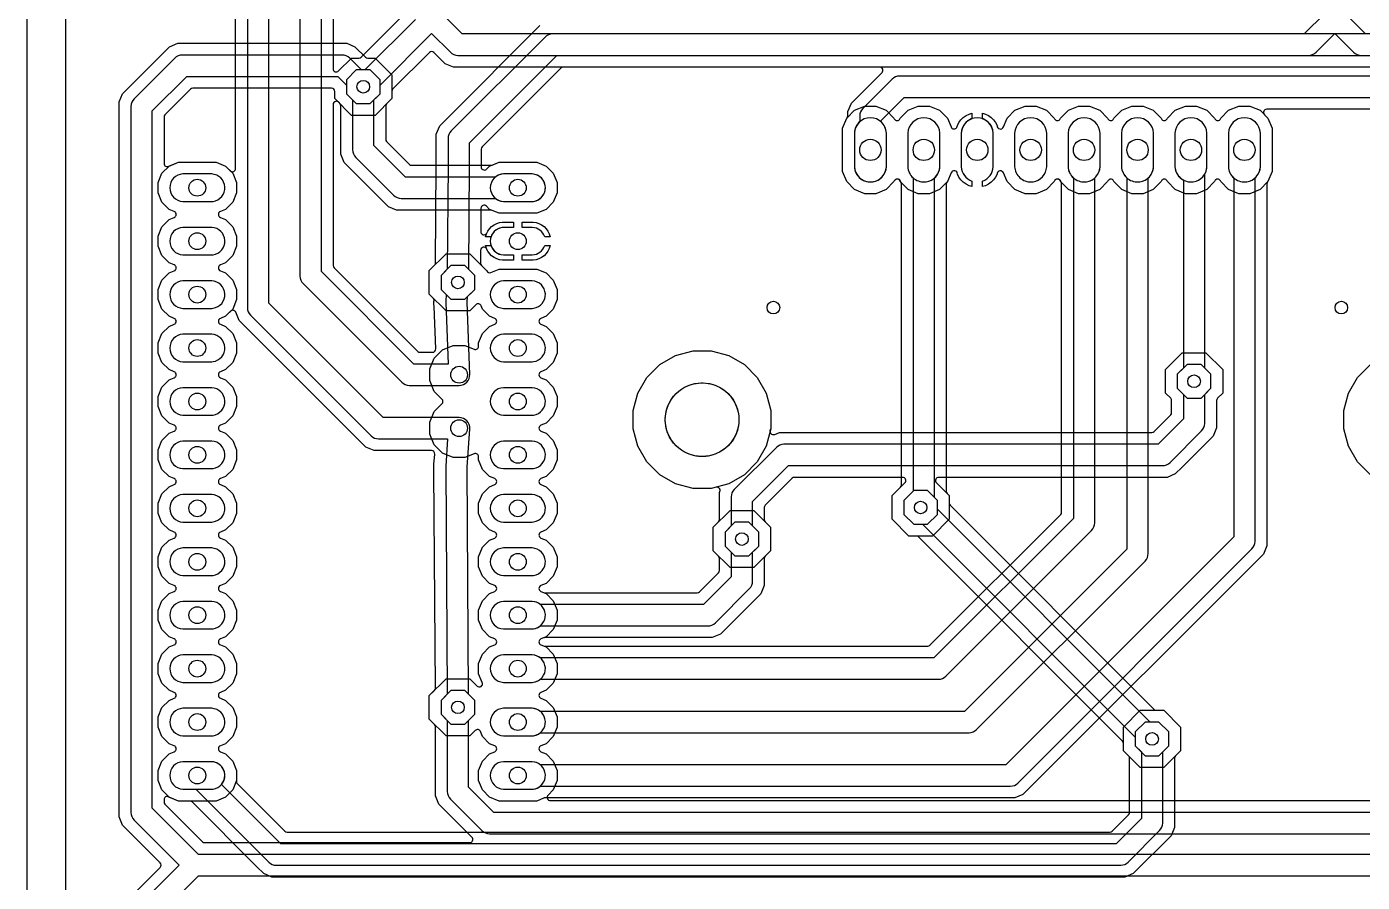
# Model space of a CAD drawing. Header units: millimetres. Extents: x 0 to 98, y 0 to 162.
# Drawn here: x 0 to 63.5, y 42.2 to 82.9 of the extents above; entities that cross this region are included whole.
import ezdxf

# ---------------------------------------------------------------- set-up
doc = ezdxf.new("R2010")
doc.units = ezdxf.units.MM

msp = doc.modelspace()

# ---------------------------------------------------------------- linework, layer by layer
at = {"layer": '16_copper'}
for points in [[(12.992, 132.377), (12.992, 71, 0.198912), (13.141, 70.641), (17.831, 65.951, 0.198912), (18.19, 65.802), (20.556, 65.802), (20.561, 65.802, 0.422206), (21.064, 66.329), (20.938, 69.761), (20.958, 70.027), (21.3, 70.369), (21.3, 71.031), (20.831, 71.5), (20.169, 71.5), (19.7, 71.031), (19.7, 70.369), (19.946, 70.122), (19.922, 69.81, 0.028247), (19.921, 69.752), (20.029, 66.818), (18.4, 66.818), (14.008, 71.21), (14.008, 132.377)], [(14.567, 132.082), (14.567, 80.856, 0.668179), (14.827, 80.749), (15.437, 81.359), (15.787, 81.359, 0.198912), (15.895, 81.403), (17.926, 83.435, 0.217743)], [(64.995, 78.933), (58.955, 78.933, 0.668179), (58.847, 78.673), (59.01, 78.51), (59.211, 78.025), (59.211, 75.975), (59.01, 75.49, 0.218924), (58.957, 75.374), (58.957, 58.178), (58.794, 57.786), (47.364, 46.356), (46.972, 46.193), (24.628, 46.193, 0.098492), (24.57, 46.182), (24.245, 46.047), (22.455, 46.047), (22.009, 46.232), (21.668, 46.573), (21.483, 47.019), (21.483, 47.501), (21.668, 47.947), (22.009, 48.288), (22.253, 48.389, 0.668183), (22.253, 48.671), (22.009, 48.772), (21.668, 49.113), (21.57, 49.35, 0.53451), (21.321, 49.399), (21.063, 49.141), (19.937, 49.141), (19.141, 49.937), (19.141, 51.063), (19.383, 51.305, 0.200528), (19.428, 51.413), (19.363, 61.727, 0.096198), (19.35, 61.791), (19.362, 61.957, 0.018783), (19.362, 61.968), (19.361, 62.135, 0.107494), (19.378, 62.197), (19.402, 62.54, 0.434532), (19.25, 62.703), (16.518, 62.703), (16.126, 62.866), (10.096, 68.896), (9.937, 69.279, 0.53451), (9.688, 69.329), (9.451, 69.092), (9.207, 68.991, 0.668183), (9.207, 68.709), (9.451, 68.608), (9.792, 68.267), (9.977, 67.821), (9.977, 67.339), (9.792, 66.893), (9.451, 66.552), (9.207, 66.451, 0.668183), (9.207, 66.169), (9.451, 66.068), (9.792, 65.727), (9.977, 65.281), (9.977, 64.799), (9.792, 64.353), (9.451, 64.012), (9.207, 63.911, 0.668183), (9.207, 63.629), (9.451, 63.528), (9.792, 63.187), (9.977, 62.741), (9.977, 62.259), (9.792, 61.813), (9.451, 61.472), (9.207, 61.371, 0.668183), (9.207, 61.089), (9.451, 60.988), (9.792, 60.647), (9.977, 60.201), (9.977, 59.719), (9.792, 59.273), (9.451, 58.932), (9.207, 58.831, 0.668183), (9.207, 58.549), (9.451, 58.448), (9.792, 58.107), (9.977, 57.661), (9.977, 57.179), (9.792, 56.733), (9.451, 56.392), (9.207, 56.291, 0.668183), (9.207, 56.009), (9.451, 55.908), (9.792, 55.567), (9.977, 55.121), (9.977, 54.639), (9.792, 54.193), (9.451, 53.852), (9.207, 53.751, 0.668183), (9.207, 53.469), (9.451, 53.368), (9.792, 53.027), (9.977, 52.581), (9.977, 52.099), (9.792, 51.653), (9.451, 51.312), (9.207, 51.211, 0.668183), (9.207, 50.929), (9.451, 50.828), (9.792, 50.487), (9.977, 50.041), (9.977, 49.559), (9.792, 49.113), (9.451, 48.772), (9.207, 48.671, 0.668183), (9.207, 48.389), (9.451, 48.288), (9.792, 47.947), (9.977, 47.501), (9.977, 47.015, 0.275709), (10.015, 46.864), (12.267, 44.611, 0.198912), (12.375, 44.567), (51.495, 44.567, 0.198912), (51.603, 44.611), (52.389, 45.397, 0.198912), (52.433, 45.505), (52.433, 48.082, 0.198912), (52.389, 48.19), (52.141, 48.437), (52.141, 49.563), (52.937, 50.359), (54.063, 50.359), (54.859, 49.563), (54.859, 48.437), (54.611, 48.19, 0.198912), (54.567, 48.082), (54.567, 44.788), (54.404, 44.396), (52.604, 42.596), (52.212, 42.433), (11.658, 42.433), (11.266, 42.596), (10.944, 42.917), (7.859, 46.003, 0.198912), (7.751, 46.047), (7.215, 46.047), (6.769, 46.232), (6.428, 46.573), (6.243, 47.019), (6.243, 47.501), (6.428, 47.947), (6.769, 48.288), (7.013, 48.389, 0.668183), (7.013, 48.671), (6.769, 48.772), (6.428, 49.113), (6.243, 49.559), (6.243, 50.041), (6.428, 50.487), (6.769, 50.828), (7.013, 50.929, 0.668183), (7.013, 51.211), (6.769, 51.312), (6.428, 51.653), (6.243, 52.099), (6.243, 52.581), (6.428, 53.027), (6.769, 53.368), (7.013, 53.469, 0.668183), (7.013, 53.751), (6.769, 53.852), (6.428, 54.193), (6.243, 54.639), (6.243, 55.121), (6.428, 55.567), (6.769, 55.908), (7.013, 56.009, 0.668183), (7.013, 56.291), (6.769, 56.392), (6.428, 56.733), (6.243, 57.179), (6.243, 57.661), (6.428, 58.107), (6.769, 58.448), (7.013, 58.549, 0.668183), (7.013, 58.831), (6.769, 58.932), (6.428, 59.273), (6.243, 59.719), (6.243, 60.201), (6.428, 60.647), (6.769, 60.988), (7.013, 61.089, 0.668183), (7.013, 61.371), (6.769, 61.472), (6.428, 61.813), (6.243, 62.259), (6.243, 62.741), (6.428, 63.187), (6.769, 63.528), (7.013, 63.629, 0.668183), (7.013, 63.911), (6.769, 64.012), (6.428, 64.353), (6.243, 64.799), (6.243, 65.281), (6.428, 65.727), (6.769, 66.068), (7.013, 66.169, 0.668183), (7.013, 66.451), (6.769, 66.552), (6.428, 66.893), (6.243, 67.339), (6.243, 67.821), (6.428, 68.267), (6.769, 68.608), (7.013, 68.709, 0.668183), (7.013, 68.991), (6.769, 69.092), (6.428, 69.433), (6.243, 69.879), (6.243, 70.361), (6.428, 70.807), (6.769, 71.148), (7.013, 71.249, 0.668183), (7.013, 71.531), (6.769, 71.632), (6.428, 71.973), (6.243, 72.419), (6.243, 72.901), (6.428, 73.347), (6.769, 73.688), (7.013, 73.789, 0.668183), (7.013, 74.071), (6.769, 74.172), (6.428, 74.513), (6.243, 74.959), (6.243, 75.441), (6.428, 75.887), (6.769, 76.228), (7.215, 76.413), (9.005, 76.413), (9.451, 76.228), (9.673, 76.006, 0.668179), (9.933, 76.114), (9.933, 91.582, 0.198912)], [(10.492, 91.877), (10.492, 69.5, 0.198912), (10.641, 69.141), (16.371, 63.411, 0.198912), (16.73, 63.262), (20.012, 63.262), (19.922, 61.964, 0.018773), (19.921, 61.926), (19.988, 51.12), (19.7, 50.831), (19.7, 50.169), (20.169, 49.7), (20.831, 49.7), (21.3, 50.169), (21.3, 50.831), (21.004, 51.127), (20.937, 61.913), (21.063, 63.735, 0.434533), (20.556, 64.278), (16.94, 64.278), (11.508, 69.71), (11.508, 91.877)], [(1.848, 85.343), (1.848, 9, 0.198912), (1.892, 8.892), (3.392, 7.392, 0.198912), (3.5, 7.348), (6.937, 7.348), (8.348, 5.937), (8.348, 3.5, 0.198912), (8.392, 3.392), (9.892, 1.892, 0.198912), (10, 1.848), (88, 1.848)], [(18.484, 83.203), (16.082, 80.8), (15.669, 80.8), (15.2, 80.331), (15.2, 79.669), (15.492, 79.377), (15.492, 77, 0.198912), (15.641, 76.641), (17.441, 74.841, 0.198912), (17.8, 74.692), (22.284, 74.692, 0.159387), (22.664, 74.546), (24.036, 74.546, 0.95208), (24.036, 75.854), (22.664, 75.854, 0.159387), (22.284, 75.708), (18.01, 75.708), (16.508, 77.21), (16.508, 79.377), (16.8, 79.669), (16.8, 80.082), (19.25, 82.532), (20.141, 81.641, 0.198912), (20.5, 81.492), (60.94, 81.492, 0.198912), (61.299, 81.641), (62.19, 82.532), (63.081, 81.641, 0.198912), (63.44, 81.492), (82.84, 81.492)], [(65.5, 80.508), (41.5, 80.508, 0.198912), (41.141, 80.359), (39.751, 78.969, 0.198912), (39.602, 78.61), (39.602, 78.331, 0.200826), (39.348, 77.799), (39.348, 76.201, 0.95208), (40.872, 76.201), (40.872, 77.799, 0.200826), (40.618, 78.331), (40.618, 78.4), (41.71, 79.492), (65.29, 79.492)]]:
    msp.add_lwpolyline(points, format="xyb", dxfattribs=at)
for points in [[(61.712, 83.49), (60.73, 82.508), (20.71, 82.508), (19.548, 83.67)], [(63.65, 82.508), (62.728, 83.43)], [(63.881, 61.553), (63.271, 62.163), (62.84, 62.909), (62.617, 63.742), (62.617, 64.604), (62.84, 65.437), (63.271, 66.183), (63.881, 66.793)]]:
    msp.add_lwpolyline(points, dxfattribs=at)
for points in [[(42.841, 53.407, 0.189183), (42.943, 53.451), (49.159, 59.667, 0.198912), (49.203, 59.775), (49.203, 75.374, 0.060123), (49.198, 75.41), (49.197, 75.416, 0.057241), (49.181, 75.452), (49.176, 75.461, 0.677648), (48.886, 75.555), (48.885, 75.554, 0.105651), (48.85, 75.49), (48.478, 75.118), (47.993, 74.917), (47.467, 74.917), (46.982, 75.118), (46.61, 75.49), (46.435, 75.913, 0.622972), (46.162, 75.931), (46.159, 75.924, 0.118699), (46.132, 75.848), (46.059, 75.706), (45.965, 75.576), (45.852, 75.463), (45.722, 75.369), (45.58, 75.296), (45.444, 75.252), (45.444, 75.519, 0.304475), (45.952, 76.201), (45.952, 77.799, 0.95208), (44.428, 77.799), (44.428, 76.201, 0.304473), (44.936, 75.519), (44.936, 75.252), (44.8, 75.296), (44.657, 75.369), (44.528, 75.463), (44.415, 75.576), (44.321, 75.706), (44.248, 75.848, 0.838816), (43.945, 75.913), (43.77, 75.49, 0.218924), (43.717, 75.374), (43.717, 60.768, 0.198912), (43.761, 60.66), (43.859, 60.563), (43.859, 59.437), (43.063, 58.641), (41.937, 58.641), (41.141, 59.437), (41.141, 60.563), (41.539, 60.96, 0.198912), (41.583, 61.068), (41.583, 75.374, 0.060123), (41.578, 75.41), (41.577, 75.416, 0.057241), (41.561, 75.452), (41.556, 75.461, 0.677648), (41.266, 75.555), (41.265, 75.554, 0.105648), (41.23, 75.49), (40.858, 75.118), (40.373, 74.917), (39.847, 74.917), (39.362, 75.118), (38.99, 75.49), (38.789, 75.975), (38.789, 78.025), (38.99, 78.51, 0.218924), (39.043, 78.626), (39.043, 78.822), (39.206, 79.214), (39.527, 79.536), (40.664, 80.673, 0.668179), (40.557, 80.933), (20.288, 80.933), (19.896, 81.096), (19.358, 81.634, 0.414214), (19.142, 81.634), (17.403, 79.895, 0.198912), (17.359, 79.787), (17.359, 79.437), (17.111, 79.19, 0.198912), (17.067, 79.082), (17.067, 77.505, 0.198912), (17.111, 77.397), (18.197, 76.311, 0.198912), (18.305, 76.267), (22.072, 76.267, 0.098492), (22.13, 76.278), (22.455, 76.413), (24.245, 76.413), (24.691, 76.228), (25.032, 75.887), (25.217, 75.441), (25.217, 74.959), (25.032, 74.513), (24.691, 74.172), (24.245, 73.987), (22.455, 73.987), (22.13, 74.122, 0.098492), (22.072, 74.133), (17.588, 74.133), (17.196, 74.296), (15.096, 76.396), (14.933, 76.788), (14.933, 79.082, 0.172361), (14.899, 79.178), (14.889, 79.19, 0.875102), (14.567, 79.144), (14.567, 71.505, 0.198912), (14.611, 71.397), (18.587, 67.421, 0.198912), (18.695, 67.377), (19.291, 67.377, 0.424996), (19.444, 67.535), (19.369, 69.56), (19.367, 69.574), (19.366, 69.587, 0.080689), (19.349, 69.641), (19.36, 69.784, 0.317541), (19.314, 69.965), (19.141, 70.137), (19.141, 71.263), (19.937, 72.059), (21.063, 72.059), (21.874, 71.247, 0.396279), (22.07, 71.173), (22.455, 71.333), (24.245, 71.333), (24.691, 71.148), (25.032, 70.807), (25.217, 70.361), (25.217, 69.879), (25.032, 69.433), (24.691, 69.092), (24.447, 68.991, 0.668183), (24.447, 68.709), (24.691, 68.608), (25.032, 68.267), (25.217, 67.821), (25.217, 67.339), (25.032, 66.893), (24.691, 66.552), (24.447, 66.451, 0.668183), (24.447, 66.169), (24.691, 66.068), (25.032, 65.727), (25.217, 65.281), (25.217, 64.799), (25.032, 64.353), (24.691, 64.012), (24.447, 63.911, 0.668183), (24.447, 63.629), (24.691, 63.528), (25.032, 63.187), (25.217, 62.741), (25.217, 62.259), (25.032, 61.813), (24.691, 61.472), (24.447, 61.371, 0.668183), (24.447, 61.089), (24.691, 60.988), (25.032, 60.647), (25.217, 60.201), (25.217, 59.719), (25.032, 59.273), (24.691, 58.932), (24.447, 58.831, 0.668183), (24.447, 58.549), (24.691, 58.448), (25.032, 58.107), (25.217, 57.661), (25.217, 57.179), (25.032, 56.733), (24.691, 56.392), (24.447, 56.291, 0.668183), (24.447, 56.009), (24.57, 55.958, 0.098492), (24.628, 55.947), (31.875, 55.947, 0.198912), (31.983, 55.991), (32.889, 56.897, 0.198912), (32.933, 57.005), (32.933, 57.582, 0.198912), (32.889, 57.69), (32.641, 57.937), (32.641, 59.063), (33.437, 59.859), (34.563, 59.859), (35.359, 59.063), (35.359, 57.937), (35.111, 57.69, 0.198912), (35.067, 57.582), (35.067, 56.288), (34.904, 55.896), (32.984, 53.976), (32.592, 53.813), (24.628, 53.813, 0.098488), (24.57, 53.802), (24.447, 53.751, 0.668183), (24.447, 53.469), (24.57, 53.418, 0.098492), (24.628, 53.407), (42.835, 53.407)], [(24.1, 51.692, 0.134312), (24.416, 51.832), (43.34, 51.832, 0.198912), (43.699, 51.981), (50.629, 58.911, 0.198912), (50.778, 59.27), (50.778, 75.669, 0.200826), (51.032, 76.201), (51.032, 77.799, 0.95208), (49.508, 77.799), (49.508, 76.201, 0.200826), (49.762, 75.669), (49.762, 59.48), (43.13, 52.848), (24.416, 52.848, 0.159387), (24.036, 52.994), (22.664, 52.994, 0.95208), (22.664, 51.686), (24.036, 51.686)], [(24.1, 49.152, 0.134312), (24.416, 49.292), (44.8, 49.292, 0.198912), (45.159, 49.441), (53.169, 57.451, 0.198912), (53.318, 57.81), (53.318, 75.669, 0.200826), (53.572, 76.201), (53.572, 77.799, 0.95208), (52.048, 77.799), (52.048, 76.201, 0.200826), (52.302, 75.669), (52.302, 58.02), (44.59, 50.308), (24.416, 50.308, 0.159387), (24.036, 50.454), (22.664, 50.454, 0.95208), (22.664, 49.146), (24.036, 49.146)], [(24.1, 46.612, 0.134312), (24.416, 46.752), (46.76, 46.752, 0.198912), (47.119, 46.901), (58.249, 58.031, 0.198912), (58.398, 58.39), (58.398, 75.669, 0.200826), (58.652, 76.201), (58.652, 77.799, 0.95208), (57.128, 77.799), (57.128, 76.201, 0.200826), (57.382, 75.669), (57.382, 58.6), (46.55, 47.768), (24.416, 47.768, 0.159387), (24.036, 47.914), (22.664, 47.914, 0.95208), (22.664, 46.606), (24.036, 46.606)], [(43.3, 59.669), (43.3, 60.331), (43.158, 60.473), (43.158, 75.669, 0.200826), (43.412, 76.201), (43.412, 77.799, 0.95208), (41.888, 77.799), (41.888, 76.201, 0.200826), (42.142, 75.669), (42.142, 60.773), (41.7, 60.331), (41.7, 59.669), (42.169, 59.2), (42.831, 59.2)], [(47.842, 75.483, 0.357806), (48.492, 76.201), (48.492, 77.799, 0.95208), (46.968, 77.799), (46.968, 76.201), (46.975, 76.126), (46.99, 76.053), (47.012, 75.981), (47.04, 75.912), (47.076, 75.846), (47.117, 75.784), (47.165, 75.726), (47.218, 75.673), (47.276, 75.625), (47.338, 75.584), (47.404, 75.548), (47.473, 75.52), (47.545, 75.498), (47.618, 75.483), (47.693, 75.476), (47.767, 75.476)], [(56.3, 65.669), (56.3, 66.331), (56.008, 66.623), (56.008, 75.85), (56.008, 75.852), (56.04, 75.912, 0.098492), (56.112, 76.201), (56.112, 77.799, 0.95208), (54.588, 77.799), (54.588, 76.201, 0.264049), (54.992, 75.565), (54.992, 66.623), (54.7, 66.331), (54.7, 65.669), (55.169, 65.2), (55.831, 65.2)], [(8.86, 74.552, 0.906347), (8.796, 75.854), (7.424, 75.854, 0.95208), (7.424, 74.546), (8.796, 74.546)], [(8.86, 72.012, 0.906347), (8.796, 73.314), (7.424, 73.314, 0.95208), (7.424, 72.006), (8.796, 72.006)], [(24.627, 72.86, 0.312342), (24.036, 73.314), (23.55, 73.314), (23.55, 73.568), (24.075, 73.568), (24.217, 73.546), (24.353, 73.501), (24.48, 73.437), (24.596, 73.353), (24.697, 73.252), (24.781, 73.136), (24.845, 73.009), (24.89, 72.873), (24.892, 72.86)], [(22.625, 71.752), (22.483, 71.774), (22.347, 71.819), (22.22, 71.883), (22.104, 71.967), (22.003, 72.068), (21.919, 72.184), (21.855, 72.311), (21.81, 72.447), (21.808, 72.46), (22.073, 72.46, 0.312339), (22.664, 72.006), (23.15, 72.006), (23.15, 71.752)], [(23.55, 71.752), (23.55, 72.006), (24.036, 72.006, 0.312339), (24.627, 72.46), (24.892, 72.46), (24.89, 72.447), (24.845, 72.311), (24.781, 72.184), (24.697, 72.068), (24.596, 71.967), (24.48, 71.883), (24.353, 71.819), (24.217, 71.774), (24.075, 71.752)], [(8.86, 69.472, 0.906347), (8.796, 70.774), (7.424, 70.774, 0.95208), (7.424, 69.466), (8.796, 69.466)], [(24.1, 69.472, 0.906347), (24.036, 70.774), (22.664, 70.774, 0.95208), (22.664, 69.466), (24.036, 69.466)], [(8.86, 66.932, 0.906347), (8.796, 68.234), (7.424, 68.234, 0.95208), (7.424, 66.926), (8.796, 66.926)], [(24.1, 66.932, 0.906347), (24.036, 68.234), (22.664, 68.234, 0.95208), (22.664, 66.926), (24.036, 66.926)], [(8.86, 64.392, 0.906347), (8.796, 65.694), (7.424, 65.694, 0.95208), (7.424, 64.386), (8.796, 64.386)], [(24.1, 64.392, 0.906347), (24.036, 65.694), (22.664, 65.694, 0.95208), (22.664, 64.386), (24.036, 64.386)], [(8.86, 61.852, 0.906347), (8.796, 63.154), (7.424, 63.154, 0.95208), (7.424, 61.846), (8.796, 61.846)], [(24.1, 61.852, 0.906347), (24.036, 63.154), (22.664, 63.154, 0.95208), (22.664, 61.846), (24.036, 61.846)], [(8.86, 59.312, 0.906347), (8.796, 60.614), (7.424, 60.614, 0.95208), (7.424, 59.306), (8.796, 59.306)], [(24.1, 59.312, 0.906347), (24.036, 60.614), (22.664, 60.614, 0.95208), (22.664, 59.306), (24.036, 59.306)], [(24.1, 54.232, 0.134312), (24.416, 54.372), (32.38, 54.372, 0.198912), (32.739, 54.521), (34.359, 56.141, 0.198912), (34.508, 56.5), (34.508, 57.877), (34.8, 58.169), (34.8, 58.831), (34.331, 59.3), (33.669, 59.3), (33.2, 58.831), (33.2, 58.169), (33.492, 57.877), (33.492, 56.71), (32.17, 55.388), (24.416, 55.388, 0.159387), (24.036, 55.534), (22.664, 55.534, 0.95208), (22.664, 54.226), (24.036, 54.226)], [(8.86, 56.772, 0.906347), (8.796, 58.074), (7.424, 58.074, 0.95208), (7.424, 56.766), (8.796, 56.766)], [(24.1, 56.772, 0.906347), (24.036, 58.074), (22.664, 58.074, 0.95208), (22.664, 56.766), (24.036, 56.766)], [(8.86, 54.232, 0.906347), (8.796, 55.534), (7.424, 55.534, 0.95208), (7.424, 54.226), (8.796, 54.226)], [(8.86, 51.692, 0.906347), (8.796, 52.994), (7.424, 52.994, 0.95208), (7.424, 51.686), (8.796, 51.686)], [(8.86, 49.152, 0.906347), (8.796, 50.454), (7.424, 50.454, 0.95208), (7.424, 49.146), (8.796, 49.146)], [(52.021, 42.993, 0.187977), (52.359, 43.141), (53.859, 44.641, 0.198912), (54.008, 45), (54.008, 48.377), (54.3, 48.669), (54.3, 49.331), (53.831, 49.8), (53.169, 49.8), (52.7, 49.331), (52.7, 48.669), (52.992, 48.377), (52.992, 45.21), (51.79, 44.008), (12.08, 44.008), (9.258, 46.831, 0.626055), (8.796, 47.914), (7.424, 47.914, 0.95208), (7.424, 46.606), (8.046, 46.606), (11.511, 43.141, 0.198912), (11.87, 42.992), (52, 42.992)]]:
    msp.add_lwpolyline(points, format="xyb", close=True, dxfattribs=at)
for points in [[(21.808, 72.86), (21.81, 72.873), (21.855, 73.009), (21.919, 73.136), (22.003, 73.252), (22.104, 73.353), (22.22, 73.437), (22.347, 73.501), (22.483, 73.546), (22.625, 73.568), (23.15, 73.568), (23.15, 73.314), (22.664, 73.314), (22.6, 73.308), (22.537, 73.295), (22.475, 73.277), (22.416, 73.252), (22.359, 73.222), (22.306, 73.186), (22.256, 73.145), (22.211, 73.1), (22.17, 73.05), (22.134, 72.997), (22.104, 72.94), (22.079, 72.881), (22.073, 72.86)], [(31.678, 60.899), (30.845, 61.122), (30.099, 61.553), (29.489, 62.163), (29.058, 62.909), (28.835, 63.742), (28.835, 64.604), (29.058, 65.437), (29.489, 66.183), (30.099, 66.793), (30.845, 67.224), (31.678, 67.447), (32.54, 67.447), (33.373, 67.224), (34.119, 66.793), (34.729, 66.183), (35.16, 65.437), (35.383, 64.604), (35.383, 63.742), (35.16, 62.909), (34.729, 62.163), (34.119, 61.553), (33.373, 61.122), (32.54, 60.899)]]:
    msp.add_lwpolyline(points, close=True, dxfattribs=at)
at = {"layer": '1_copper'}
for points in [[(1.848, 85.343), (1.848, 9, 0.198912), (1.892, 8.892), (3.392, 7.392, 0.198912), (3.5, 7.348), (6.937, 7.348), (8.348, 5.937), (8.348, 3.5, 0.198912), (8.392, 3.392), (9.892, 1.892, 0.198912), (10, 1.848), (88, 1.848)], [(3.056, 39.604), (6.344, 42.892, 0.414214), (6.344, 43.108), (4.877, 44.574), (4.556, 44.896), (4.393, 45.288), (4.393, 79.278), (4.556, 79.67), (6.79, 81.904), (7.182, 82.067), (15.212, 82.067), (15.604, 81.904), (16.105, 81.403, 0.198912), (16.213, 81.359), (16.563, 81.359), (17.359, 80.563), (17.359, 79.437), (16.563, 78.641), (15.437, 78.641), (14.641, 79.437), (14.641, 79.781, 0.414214), (14.489, 79.933), (7.899, 79.933, 0.198912), (7.792, 79.889), (6.571, 78.668, 0.198912), (6.527, 78.561), (6.527, 76.354, 0.560409), (6.755, 76.223), (7.215, 76.413), (9.005, 76.413), (9.451, 76.228), (9.792, 75.887), (9.977, 75.441), (9.977, 74.959), (9.792, 74.513), (9.451, 74.172), (9.207, 74.071, 0.668183), (9.207, 73.789), (9.451, 73.688), (9.792, 73.347), (9.977, 72.901), (9.977, 72.419), (9.792, 71.973), (9.451, 71.632), (9.207, 71.531, 0.668183), (9.207, 71.249), (9.451, 71.148), (9.792, 70.807), (9.977, 70.361), (9.977, 69.879), (9.792, 69.433), (9.451, 69.092), (9.207, 68.991, 0.668183), (9.207, 68.709), (9.451, 68.608), (9.792, 68.267), (9.977, 67.821), (9.977, 67.339), (9.792, 66.893), (9.451, 66.552), (9.207, 66.451, 0.668183), (9.207, 66.169), (9.451, 66.068), (9.792, 65.727), (9.977, 65.281), (9.977, 64.799), (9.792, 64.353), (9.451, 64.012), (9.207, 63.911, 0.668183), (9.207, 63.629), (9.451, 63.528), (9.792, 63.187), (9.977, 62.741), (9.977, 62.259), (9.792, 61.813), (9.451, 61.472), (9.207, 61.371, 0.668183), (9.207, 61.089), (9.451, 60.988), (9.792, 60.647), (9.977, 60.201), (9.977, 59.719), (9.792, 59.273), (9.451, 58.932), (9.207, 58.831, 0.668183), (9.207, 58.549), (9.451, 58.448), (9.792, 58.107), (9.977, 57.661), (9.977, 57.179), (9.792, 56.733), (9.451, 56.392), (9.207, 56.291, 0.668183), (9.207, 56.009), (9.451, 55.908), (9.792, 55.567), (9.977, 55.121), (9.977, 54.639), (9.792, 54.193), (9.451, 53.852), (9.207, 53.751, 0.668183), (9.207, 53.469), (9.451, 53.368), (9.792, 53.027), (9.977, 52.581), (9.977, 52.099), (9.792, 51.653), (9.451, 51.312), (9.207, 51.211, 0.668183), (9.207, 50.929), (9.451, 50.828), (9.792, 50.487), (9.977, 50.041), (9.977, 49.559), (9.792, 49.113), (9.451, 48.772), (9.207, 48.671, 0.668183), (9.207, 48.389), (9.451, 48.288), (9.792, 47.947), (9.977, 47.501), (9.977, 47.019), (9.792, 46.573), (9.451, 46.232), (9.005, 46.047), (7.215, 46.047), (6.757, 46.237, 0.582348), (6.527, 46.106), (6.527, 46.005, 0.198912), (6.571, 45.897), (8.357, 44.111, 0.198912), (8.465, 44.067), (21.057, 44.067, 0.668184), (21.164, 44.327), (21.074, 44.417), (21.074, 44.417), (19.596, 45.896), (19.433, 46.288), (19.433, 49.582, 0.198912), (19.389, 49.69), (19.141, 49.937), (19.141, 51.063), (19.937, 51.859), (21.063, 51.859), (21.408, 51.513, 0.82068), (21.657, 51.679), (21.483, 52.099), (21.483, 52.581), (21.668, 53.027), (22.009, 53.368), (22.253, 53.469, 0.668183), (22.253, 53.751), (22.009, 53.852), (21.668, 54.193), (21.483, 54.639), (21.483, 55.121), (21.668, 55.567), (22.009, 55.908), (22.253, 56.009, 0.668183), (22.253, 56.291), (22.009, 56.392), (21.668, 56.733), (21.483, 57.179), (21.483, 57.661), (21.668, 58.107), (22.009, 58.448), (22.253, 58.549, 0.668183), (22.253, 58.831), (22.009, 58.932), (21.668, 59.273), (21.483, 59.719), (21.483, 60.201), (21.668, 60.647), (22.009, 60.988), (22.253, 61.089, 0.668183), (22.253, 61.371), (22.009, 61.472), (21.668, 61.813), (21.483, 62.259), (21.483, 62.414, 0.534512), (21.272, 62.555), (20.834, 62.373), (20.278, 62.373), (19.765, 62.586), (19.372, 62.979), (19.159, 63.492), (19.159, 64.048), (19.372, 64.561), (19.743, 64.932, 0.414214), (19.743, 65.148), (19.372, 65.519), (19.159, 66.032), (19.159, 66.588), (19.372, 67.101), (19.765, 67.494), (20.278, 67.707), (20.834, 67.707), (21.272, 67.525, 0.534512), (21.483, 67.666), (21.483, 67.821), (21.668, 68.267), (22.009, 68.608), (22.253, 68.709, 0.668183), (22.253, 68.991), (22.009, 69.092), (21.668, 69.433), (21.605, 69.585, 0.534516), (21.356, 69.635), (21.063, 69.341), (19.937, 69.341), (19.141, 70.137), (19.141, 71.263), (19.395, 71.517, 0.197037), (19.44, 71.624), (19.473, 76.243, 0.001804), (19.473, 76.245), (19.473, 77.752), (19.636, 78.144), (19.957, 78.466), (19.957, 78.466), (24.396, 82.904)], [(79.58, 82.508), (25, 82.508, 0.198912), (24.641, 82.359), (20.181, 77.899, 0.198912), (20.032, 77.54), (20.032, 76.242), (19.997, 71.328), (19.7, 71.031), (19.7, 70.369), (20.169, 69.9), (20.831, 69.9), (21.3, 70.369), (21.3, 71.031), (21.012, 71.319), (21.048, 76.236, 0.001806), (21.048, 76.24), (21.048, 77.33), (25.21, 81.492), (79.37, 81.492)], [(66.6, 43.508), (8.17, 43.508), (5.968, 45.71), (5.968, 78.855), (7.605, 80.492), (14.79, 80.492), (15.2, 80.082), (15.2, 79.669), (15.669, 79.2), (16.331, 79.2), (16.8, 79.669), (16.8, 80.331), (16.331, 80.8), (15.918, 80.8), (15.359, 81.359, 0.198912), (15, 81.508), (7.394, 81.508, 0.198912), (7.035, 81.359), (5.101, 79.425, 0.198912), (4.952, 79.066), (4.952, 45.5, 0.198912), (5.101, 45.141), (7.242, 43), (3.601, 39.359, 0.198912)], [(79.075, 80.933), (25.505, 80.933, 0.198912), (25.397, 80.889), (21.651, 77.143, 0.198912), (21.607, 77.035), (21.607, 76.478, 0.029929), (21.608, 76.46), (21.607, 76.237, 0.772259), (21.867, 76.086), (22.009, 76.228), (22.455, 76.413), (24.245, 76.413), (24.691, 76.228), (25.032, 75.887), (25.217, 75.441), (25.217, 74.959), (25.032, 74.513), (24.691, 74.172), (24.245, 73.987), (22.455, 73.987), (22.009, 74.172), (21.852, 74.328, 0.665572), (21.592, 74.222), (21.584, 73.114, 0.79127), (21.872, 73.044), (21.919, 73.136), (22.003, 73.252), (22.104, 73.353), (22.22, 73.437), (22.347, 73.501), (22.483, 73.546), (22.625, 73.568), (23.15, 73.568), (23.15, 73.314), (22.664, 73.314, 0.95208), (22.664, 72.006), (23.15, 72.006), (23.15, 71.752), (22.625, 71.752), (22.483, 71.774), (22.347, 71.819), (22.22, 71.883), (22.104, 71.967), (22.003, 72.068), (21.919, 72.184), (21.866, 72.289, 0.785407), (21.578, 72.221), (21.573, 71.612, 0.200789), (21.618, 71.504), (21.874, 71.247, 0.396271), (22.07, 71.173), (22.455, 71.333), (24.245, 71.333), (24.691, 71.148), (25.032, 70.807), (25.217, 70.361), (25.217, 69.879), (25.032, 69.433), (24.691, 69.092), (24.447, 68.991, 0.668183), (24.447, 68.709), (24.691, 68.608), (25.032, 68.267), (25.217, 67.821), (25.217, 67.339), (25.032, 66.893), (24.691, 66.552), (24.447, 66.451, 0.668183), (24.447, 66.169), (24.691, 66.068), (25.032, 65.727), (25.217, 65.281), (25.217, 64.799), (25.032, 64.353), (24.691, 64.012), (24.447, 63.911, 0.668183), (24.447, 63.629), (24.691, 63.528), (25.032, 63.187), (25.217, 62.741), (25.217, 62.259), (25.032, 61.813), (24.691, 61.472), (24.447, 61.371, 0.668183), (24.447, 61.089), (24.691, 60.988), (25.032, 60.647), (25.217, 60.201), (25.217, 59.719), (25.032, 59.273), (24.691, 58.932), (24.447, 58.831, 0.668183), (24.447, 58.549), (24.691, 58.448), (25.032, 58.107), (25.217, 57.661), (25.217, 57.179), (25.032, 56.733), (24.691, 56.392), (24.447, 56.291, 0.668183), (24.447, 56.009), (24.691, 55.908), (25.032, 55.567), (25.217, 55.121), (25.217, 54.639), (25.032, 54.193), (24.691, 53.852), (24.447, 53.751, 0.668183), (24.447, 53.469), (24.691, 53.368), (25.032, 53.027), (25.217, 52.581), (25.217, 52.099), (25.032, 51.653), (24.691, 51.312), (24.447, 51.211, 0.668183), (24.447, 50.929), (24.691, 50.828), (25.032, 50.487), (25.217, 50.041), (25.217, 49.559), (25.032, 49.113), (24.691, 48.772), (24.447, 48.671, 0.668183), (24.447, 48.389), (24.691, 48.288), (25.032, 47.947), (25.217, 47.501), (25.217, 47.019), (25.032, 46.573), (24.786, 46.327, 0.668179), (24.894, 46.067), (73.066, 46.067, 0.668179)], [(83.29, 45.508), (22.21, 45.508), (21.008, 46.71), (21.008, 49.877), (21.3, 50.169), (21.3, 50.831), (20.831, 51.3), (20.169, 51.3), (19.7, 50.831), (19.7, 50.169), (19.992, 49.877), (19.992, 46.5, 0.198912), (20.141, 46.141), (21.641, 44.641, 0.198912), (22, 44.492), (83.279, 44.492)]]:
    msp.add_lwpolyline(points, format="xyb", dxfattribs=at)
for points in [[(39.847, 74.917), (39.362, 75.118), (38.99, 75.49), (38.789, 75.975), (38.789, 78.025), (38.99, 78.51), (39.362, 78.882), (39.847, 79.083), (40.373, 79.083), (40.858, 78.882), (41.23, 78.51, 0.608696), (41.494, 78.445), (41.495, 78.446, 0.105657), (41.53, 78.51), (41.902, 78.882), (42.387, 79.083), (42.913, 79.083), (43.398, 78.882), (43.77, 78.51), (43.945, 78.087, 0.622972), (44.218, 78.069), (44.221, 78.076, 0.118699), (44.248, 78.152), (44.321, 78.294), (44.415, 78.424), (44.528, 78.537), (44.657, 78.631), (44.8, 78.704), (44.936, 78.748), (44.936, 78.481, 0.304473), (44.428, 77.799), (44.428, 76.201, 0.304473), (44.936, 75.519), (44.936, 75.252), (44.8, 75.296), (44.657, 75.369), (44.528, 75.463), (44.415, 75.576), (44.321, 75.706), (44.248, 75.848, 0.838816), (43.945, 75.913), (43.77, 75.49), (43.398, 75.118), (42.913, 74.917), (42.387, 74.917), (41.902, 75.118), (41.53, 75.49, 0.608709), (41.266, 75.555), (41.265, 75.554, 0.105648), (41.23, 75.49), (40.858, 75.118), (40.373, 74.917)], [(47.467, 74.917), (46.982, 75.118), (46.61, 75.49), (46.435, 75.913, 0.622972), (46.162, 75.931), (46.159, 75.924, 0.118699), (46.132, 75.848), (46.059, 75.706), (45.965, 75.576), (45.852, 75.463), (45.722, 75.369), (45.58, 75.296), (45.444, 75.252), (45.444, 75.519, 0.304475), (45.952, 76.201), (45.952, 77.799, 0.304475), (45.444, 78.481), (45.444, 78.748), (45.58, 78.704), (45.722, 78.631), (45.852, 78.537), (45.965, 78.424), (46.059, 78.294), (46.132, 78.152, 0.838816), (46.435, 78.087), (46.61, 78.51), (46.982, 78.882), (47.467, 79.083), (47.993, 79.083), (48.478, 78.882), (48.85, 78.51, 0.608691), (49.114, 78.445), (49.115, 78.446, 0.105634), (49.15, 78.51), (49.522, 78.882), (50.007, 79.083), (50.533, 79.083), (51.018, 78.882), (51.39, 78.51, 0.608691), (51.654, 78.445), (51.655, 78.446, 0.105634), (51.69, 78.51), (52.062, 78.882), (52.547, 79.083), (53.073, 79.083), (53.558, 78.882), (53.93, 78.51, 0.608691), (54.194, 78.445), (54.195, 78.446, 0.105634), (54.23, 78.51), (54.602, 78.882), (55.087, 79.083), (55.613, 79.083), (56.098, 78.882), (56.47, 78.51, 0.608691), (56.734, 78.445), (56.735, 78.446, 0.105634), (56.77, 78.51), (57.142, 78.882), (57.627, 79.083), (58.153, 79.083), (58.638, 78.882), (59.01, 78.51), (59.211, 78.025), (59.211, 75.975), (59.01, 75.49), (58.638, 75.118), (58.153, 74.917), (57.627, 74.917), (57.142, 75.118), (56.77, 75.49, 0.608691), (56.506, 75.555), (56.505, 75.554, 0.105651), (56.47, 75.49), (56.098, 75.118), (55.613, 74.917), (55.087, 74.917), (54.602, 75.118), (54.23, 75.49, 0.608691), (53.966, 75.555), (53.965, 75.554, 0.105651), (53.93, 75.49), (53.558, 75.118), (53.073, 74.917), (52.547, 74.917), (52.062, 75.118), (51.69, 75.49, 0.608691), (51.426, 75.555), (51.425, 75.554, 0.105651), (51.39, 75.49), (51.018, 75.118), (50.533, 74.917), (50.007, 74.917), (49.522, 75.118), (49.15, 75.49, 0.608691), (48.886, 75.555), (48.885, 75.554, 0.105651), (48.85, 75.49), (48.478, 75.118), (47.993, 74.917)], [(40.222, 75.483, 0.357806), (40.872, 76.201), (40.872, 77.799, 0.95208), (39.348, 77.799), (39.348, 76.201), (39.355, 76.126), (39.37, 76.053), (39.392, 75.981), (39.42, 75.912), (39.456, 75.846), (39.497, 75.784), (39.545, 75.726), (39.598, 75.673), (39.656, 75.625), (39.718, 75.584), (39.784, 75.548), (39.853, 75.52), (39.925, 75.498), (39.998, 75.483), (40.073, 75.476), (40.147, 75.476)], [(42.762, 75.483, 0.357806), (43.412, 76.201), (43.412, 77.799, 0.95208), (41.888, 77.799), (41.888, 76.201), (41.895, 76.126), (41.91, 76.053), (41.932, 75.981), (41.96, 75.912), (41.996, 75.846), (42.037, 75.784), (42.085, 75.726), (42.138, 75.673), (42.196, 75.625), (42.258, 75.584), (42.324, 75.548), (42.393, 75.52), (42.465, 75.498), (42.538, 75.483), (42.613, 75.476), (42.687, 75.476)], [(47.842, 75.483, 0.357806), (48.492, 76.201), (48.492, 77.799, 0.95208), (46.968, 77.799), (46.968, 76.201), (46.975, 76.126), (46.99, 76.053), (47.012, 75.981), (47.04, 75.912), (47.076, 75.846), (47.117, 75.784), (47.165, 75.726), (47.218, 75.673), (47.276, 75.625), (47.338, 75.584), (47.404, 75.548), (47.473, 75.52), (47.545, 75.498), (47.618, 75.483), (47.693, 75.476), (47.767, 75.476)], [(50.382, 75.483, 0.357806), (51.032, 76.201), (51.032, 77.799, 0.95208), (49.508, 77.799), (49.508, 76.201), (49.515, 76.126), (49.53, 76.053), (49.552, 75.981), (49.58, 75.912), (49.616, 75.846), (49.657, 75.784), (49.705, 75.726), (49.758, 75.673), (49.816, 75.625), (49.878, 75.584), (49.944, 75.548), (50.013, 75.52), (50.085, 75.498), (50.158, 75.483), (50.233, 75.476), (50.307, 75.476)], [(52.922, 75.483, 0.357806), (53.572, 76.201), (53.572, 77.799, 0.95208), (52.048, 77.799), (52.048, 76.201), (52.055, 76.126), (52.07, 76.053), (52.092, 75.981), (52.12, 75.912), (52.156, 75.846), (52.197, 75.784), (52.245, 75.726), (52.298, 75.673), (52.356, 75.625), (52.418, 75.584), (52.484, 75.548), (52.553, 75.52), (52.625, 75.498), (52.698, 75.483), (52.773, 75.476), (52.847, 75.476)], [(55.462, 75.483, 0.357806), (56.112, 76.201), (56.112, 77.799, 0.95208), (54.588, 77.799), (54.588, 76.201), (54.595, 76.126), (54.61, 76.053), (54.632, 75.981), (54.66, 75.912), (54.696, 75.846), (54.737, 75.784), (54.785, 75.726), (54.838, 75.673), (54.896, 75.625), (54.958, 75.584), (55.024, 75.548), (55.093, 75.52), (55.165, 75.498), (55.238, 75.483), (55.313, 75.476), (55.387, 75.476)], [(58.002, 75.483, 0.357806), (58.652, 76.201), (58.652, 77.799, 0.95208), (57.128, 77.799), (57.128, 76.201), (57.135, 76.126), (57.15, 76.053), (57.172, 75.981), (57.2, 75.912), (57.236, 75.846), (57.277, 75.784), (57.325, 75.726), (57.378, 75.673), (57.436, 75.625), (57.498, 75.584), (57.564, 75.548), (57.633, 75.52), (57.705, 75.498), (57.778, 75.483), (57.853, 75.476), (57.927, 75.476)], [(8.86, 74.552, 0.906347), (8.796, 75.854), (7.424, 75.854, 0.95208), (7.424, 74.546), (8.796, 74.546)], [(24.1, 74.552, 0.906347), (24.036, 75.854), (22.664, 75.854, 0.95208), (22.664, 74.546), (24.036, 74.546)], [(8.86, 72.012, 0.906347), (8.796, 73.314), (7.424, 73.314, 0.95208), (7.424, 72.006), (8.796, 72.006)], [(24.627, 72.86, 0.312342), (24.036, 73.314), (23.55, 73.314), (23.55, 73.568), (24.075, 73.568), (24.217, 73.546), (24.353, 73.501), (24.48, 73.437), (24.596, 73.353), (24.697, 73.252), (24.781, 73.136), (24.845, 73.009), (24.89, 72.873), (24.892, 72.86)], [(23.55, 71.752), (23.55, 72.006), (24.036, 72.006, 0.312339), (24.627, 72.46), (24.892, 72.46), (24.89, 72.447), (24.845, 72.311), (24.781, 72.184), (24.697, 72.068), (24.596, 71.967), (24.48, 71.883), (24.353, 71.819), (24.217, 71.774), (24.075, 71.752)], [(8.86, 69.472, 0.906347), (8.796, 70.774), (7.424, 70.774, 0.95208), (7.424, 69.466), (8.796, 69.466)], [(24.1, 69.472, 0.906347), (24.036, 70.774), (22.664, 70.774, 0.95208), (22.664, 69.466), (24.036, 69.466)], [(8.86, 66.932, 0.906347), (8.796, 68.234), (7.424, 68.234, 0.95208), (7.424, 66.926), (8.796, 66.926)], [(24.1, 66.932, 0.906347), (24.036, 68.234), (22.664, 68.234, 0.95208), (22.664, 66.926), (24.036, 66.926)], [(52.937, 47.641), (52.141, 48.437), (52.141, 48.787, 0.198912), (52.097, 48.895), (42.395, 58.597, 0.198912), (42.287, 58.641), (41.937, 58.641), (41.141, 59.437), (41.141, 60.563), (41.751, 61.173, 0.668179), (41.644, 61.433), (36.505, 61.433, 0.198912), (36.397, 61.389), (35.111, 60.103, 0.198912), (35.067, 59.995), (35.067, 59.418, 0.198912), (35.111, 59.31), (35.359, 59.063), (35.359, 57.937), (34.563, 57.141), (33.437, 57.141), (32.641, 57.937), (32.641, 59.063), (32.889, 59.31, 0.198912), (32.933, 59.418), (32.933, 60.712, 0.730058), (32.771, 60.961), (32.54, 60.899), (31.678, 60.899), (30.845, 61.122), (30.099, 61.553), (29.489, 62.163), (29.058, 62.909), (28.835, 63.742), (28.835, 64.604), (29.058, 65.437), (29.489, 66.183), (30.099, 66.793), (30.845, 67.224), (31.678, 67.447), (32.54, 67.447), (33.373, 67.224), (34.119, 66.793), (34.729, 66.183), (35.16, 65.437), (35.383, 64.604), (35.383, 63.742, 0.825253), (35.565, 63.475), (35.788, 63.567), (53.495, 63.567, 0.198912), (53.603, 63.611), (54.389, 64.397, 0.198912), (54.433, 64.505), (54.433, 65.082, 0.198912), (54.389, 65.19), (54.141, 65.437), (54.141, 66.563), (54.937, 67.359), (56.063, 67.359), (56.859, 66.563), (56.859, 65.437), (56.611, 65.19, 0.198912), (56.567, 65.082), (56.567, 63.788), (56.404, 63.396), (56.083, 63.074), (56.083, 63.074), (54.926, 61.917), (54.926, 61.917), (54.604, 61.596), (54.212, 61.433), (43.356, 61.433, 0.668179), (43.249, 61.173), (43.859, 60.563), (43.859, 60.213, 0.198912), (43.903, 60.105), (53.605, 50.403, 0.198912), (53.713, 50.359), (54.063, 50.359), (54.859, 49.563), (54.859, 48.437), (54.063, 47.641)], [(34.8, 58.169), (34.8, 58.831), (34.508, 59.123), (34.508, 60.29), (36.21, 61.992), (54, 61.992, 0.198912), (54.359, 62.141), (55.859, 63.641, 0.198912), (56.008, 64), (56.008, 65.377), (56.3, 65.669), (56.3, 66.331), (55.831, 66.8), (55.169, 66.8), (54.7, 66.331), (54.7, 65.669), (54.992, 65.377), (54.992, 64.21), (53.79, 63.008), (36, 63.008, 0.198912), (35.641, 62.859), (33.641, 60.859, 0.198912), (33.492, 60.5), (33.492, 59.123), (33.2, 58.831), (33.2, 58.169), (33.669, 57.7), (34.331, 57.7)], [(8.86, 64.392, 0.906347), (8.796, 65.694), (7.424, 65.694, 0.95208), (7.424, 64.386), (8.796, 64.386)], [(24.1, 64.392, 0.906347), (24.036, 65.694), (22.664, 65.694, 0.95208), (22.664, 64.386), (24.036, 64.386)], [(8.86, 61.852, 0.906347), (8.796, 63.154), (7.424, 63.154, 0.95208), (7.424, 61.846), (8.796, 61.846)], [(24.1, 61.852, 0.906347), (24.036, 63.154), (22.664, 63.154, 0.95208), (22.664, 61.846), (24.036, 61.846)], [(8.86, 59.312, 0.906347), (8.796, 60.614), (7.424, 60.614, 0.95208), (7.424, 59.306), (8.796, 59.306)], [(24.1, 59.312, 0.906347), (24.036, 60.614), (22.664, 60.614, 0.95208), (22.664, 59.306), (24.036, 59.306)], [(8.86, 56.772, 0.906347), (8.796, 58.074), (7.424, 58.074, 0.95208), (7.424, 56.766), (8.796, 56.766)], [(24.1, 56.772, 0.906347), (24.036, 58.074), (22.664, 58.074, 0.95208), (22.664, 56.766), (24.036, 56.766)], [(8.86, 54.232, 0.906347), (8.796, 55.534), (7.424, 55.534, 0.95208), (7.424, 54.226), (8.796, 54.226)], [(24.1, 54.232, 0.906347), (24.036, 55.534), (22.664, 55.534, 0.95208), (22.664, 54.226), (24.036, 54.226)], [(8.86, 51.692, 0.906347), (8.796, 52.994), (7.424, 52.994, 0.95208), (7.424, 51.686), (8.796, 51.686)], [(24.1, 51.692, 0.906347), (24.036, 52.994), (22.664, 52.994, 0.95208), (22.664, 51.686), (24.036, 51.686)], [(8.86, 49.152, 0.906347), (8.796, 50.454), (7.424, 50.454, 0.95208), (7.424, 49.146), (8.796, 49.146)], [(24.1, 49.152, 0.906347), (24.036, 50.454), (22.664, 50.454, 0.95208), (22.664, 49.146), (24.036, 49.146)], [(8.86, 46.612, 0.906347), (8.796, 47.914), (7.424, 47.914, 0.95208), (7.424, 46.606), (8.796, 46.606)], [(24.1, 46.612, 0.906347), (24.036, 47.914), (22.664, 47.914, 0.95208), (22.664, 46.606), (24.036, 46.606)]]:
    msp.add_lwpolyline(points, format="xyb", close=True, dxfattribs=at)
for points in [[(65.46, 60.899), (64.627, 61.122), (63.881, 61.553), (63.271, 62.163), (62.84, 62.909), (62.617, 63.742), (62.617, 64.604), (62.84, 65.437), (63.271, 66.183), (63.881, 66.793), (64.627, 67.224), (65.46, 67.447), (66.322, 67.447), (67.155, 67.224), (67.901, 66.793), (68.511, 66.183), (68.942, 65.437), (69.165, 64.604), (69.165, 63.742), (68.942, 62.909), (68.511, 62.163), (67.901, 61.553), (67.155, 61.122), (66.322, 60.899)], [(54.3, 48.669), (54.3, 49.331), (53.831, 49.8), (53.418, 49.8), (43.3, 59.918), (43.3, 60.331), (42.831, 60.8), (42.169, 60.8), (41.7, 60.331), (41.7, 59.669), (42.169, 59.2), (42.582, 59.2), (52.7, 49.082), (52.7, 48.669), (53.169, 48.2), (53.831, 48.2)]]:
    msp.add_lwpolyline(points, close=True, dxfattribs=at)
msp.add_lwpolyline([(4.468, 38.79), (8.17, 42.492), (66.385, 42.492)], dxfattribs=at)
at = {"layer": 'drills_NPTH'}
msp.add_circle((32.109, 64.173), 1.75, dxfattribs=at)
at = {"layer": 'drills_PTH'}
for centre, radius in [((40.11, 77), 0.508), ((42.65, 77), 0.508), ((45.19, 77), 0.508), ((47.73, 77), 0.508), ((50.27, 77), 0.508), ((52.81, 77), 0.508), ((55.35, 77), 0.508), ((57.89, 77), 0.508), ((8.11, 75.2), 0.4), ((23.35, 75.2), 0.4), ((8.11, 72.66), 0.4), ((23.35, 72.66), 0.4), ((8.11, 70.12), 0.4), ((23.35, 70.12), 0.4), ((8.11, 67.58), 0.4), ((23.35, 67.58), 0.4), ((20.556, 66.31), 0.4), ((8.11, 65.04), 0.4), ((23.35, 65.04), 0.4), ((20.556, 63.77), 0.4), ((8.11, 62.5), 0.4), ((23.35, 62.5), 0.4), ((8.11, 59.96), 0.4), ((23.35, 59.96), 0.4), ((8.11, 57.42), 0.4), ((23.35, 57.42), 0.4), ((8.11, 54.88), 0.4), ((23.35, 54.88), 0.4), ((8.11, 52.34), 0.4), ((23.35, 52.34), 0.4), ((8.11, 49.8), 0.4), ((23.35, 49.8), 0.4), ((8.11, 47.26), 0.4), ((23.35, 47.26), 0.4)]:
    msp.add_circle(centre, radius, dxfattribs=at)
at = {"layer": 'drills_via_1_16'}
for centre in [(16, 80), (20.5, 70.7), (35.5, 69.5), (62.5, 69.5), (55.5, 66), (42.5, 60), (34, 58.5), (20.5, 50.5), (53.5, 49)]:
    msp.add_circle(centre, 0.3, dxfattribs=at)
at = {"layer": 'holes'}
msp.add_lwpolyline([(33.859, 64.116), (33.852, 64.001), (33.837, 63.888), (33.814, 63.775), (33.785, 63.665), (33.748, 63.556), (33.704, 63.45), (33.653, 63.348), (33.596, 63.248), (33.532, 63.153), (33.462, 63.062), (33.387, 62.976), (33.306, 62.895), (33.22, 62.82), (33.129, 62.75), (33.034, 62.686), (32.934, 62.629), (32.832, 62.578), (32.726, 62.534), (32.617, 62.497), (32.507, 62.468), (32.394, 62.445), (32.281, 62.43), (32.166, 62.423), (32.052, 62.423), (31.937, 62.43), (31.824, 62.445), (31.711, 62.468), (31.601, 62.497), (31.492, 62.534), (31.386, 62.578), (31.284, 62.629), (31.184, 62.686), (31.089, 62.75), (30.998, 62.82), (30.912, 62.895), (30.831, 62.976), (30.756, 63.062), (30.686, 63.153), (30.622, 63.248), (30.565, 63.348), (30.514, 63.45), (30.47, 63.556), (30.433, 63.665), (30.404, 63.775), (30.381, 63.888), (30.366, 64.001), (30.359, 64.116), (30.359, 64.23), (30.366, 64.345), (30.381, 64.458), (30.404, 64.571), (30.433, 64.681), (30.47, 64.79), (30.514, 64.896), (30.565, 64.998), (30.622, 65.098), (30.686, 65.193), (30.756, 65.284), (30.831, 65.37), (30.912, 65.451), (30.998, 65.526), (31.089, 65.596), (31.184, 65.66), (31.284, 65.717), (31.386, 65.768), (31.492, 65.812), (31.601, 65.849), (31.711, 65.878), (31.824, 65.901), (31.937, 65.916), (32.052, 65.923), (32.166, 65.923), (32.281, 65.916), (32.394, 65.901), (32.507, 65.878), (32.617, 65.849), (32.726, 65.812), (32.832, 65.768), (32.934, 65.717), (33.034, 65.66), (33.129, 65.596), (33.22, 65.526), (33.306, 65.451), (33.387, 65.37), (33.462, 65.284), (33.532, 65.193), (33.596, 65.098), (33.653, 64.998), (33.704, 64.896), (33.748, 64.79), (33.785, 64.681), (33.814, 64.571), (33.837, 64.458), (33.852, 64.345), (33.859, 64.23), (33.859, 64.116)], close=True, dxfattribs=at)
at = {"layer": 'outline'}
msp.add_lwpolyline([(0, 0), (98, 0), (98, 161.5), (0, 161.5), (0, 0)], close=True, dxfattribs=at)

doc.saveas('drawing.dxf')
